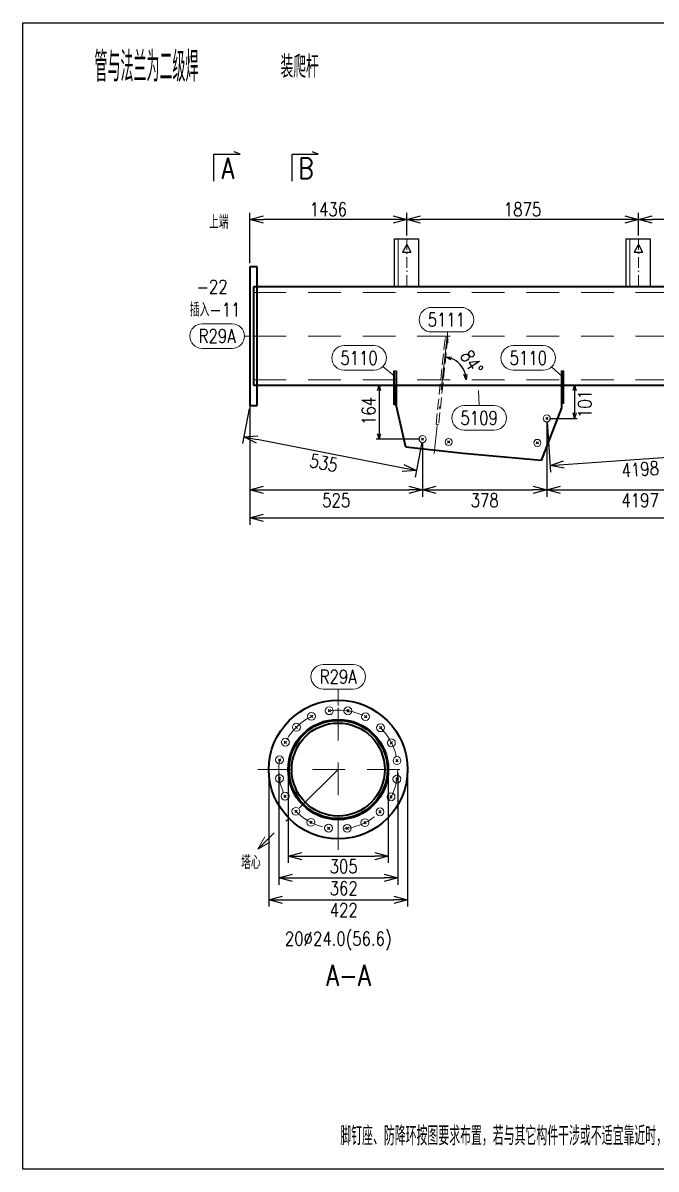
# Model space of a CAD drawing. Extents: x 154981 to 165753, y -86801 to -82885.
# Drawn here: x 156707.1 to 156823.1, y -84766.7 to -84556.7 of the extents above; entities that cross this region are included whole.
import ezdxf
from ezdxf.enums import TextEntityAlignment as Align

# ---------------------------------------------------------------- set-up
doc = ezdxf.new("R2010")
doc.units = 0
doc.header["$MEASUREMENT"] = 0
for name, pattern in [('虚线', [2.75, 2, -0.75]), ('长一点画线', [16.5, 10, -3, 0.5, -3]), ('长虚线', [10, 6, -4])]:
    doc.linetypes.add(name, pattern=pattern)
doc.layers.get('0').update_dxf_attribs({"linetype": 'CONTINUOUS', "lineweight": 25})
doc.layers.get('Defpoints').update_dxf_attribs({"linetype": 'CONTINUOUS'})
doc.layers.add('4', color=7, linetype='CONTINUOUS', lineweight=25)
doc.layers.add('5', color=7, linetype='CONTINUOUS', lineweight=25)
doc.styles.add('DimFont', font='simplex.shx', dxfattribs={"width": 0.8, "bigfont": 'gbhzfs.shx'})
doc.styles.get("Standard").update_dxf_attribs({"font": 'simplex.shx', "width": 0.7, "height": 3, "bigfont": 'gbhzfs.shx'})
doc.dimstyles.new('DHDxfDimStyleOpen30', dxfattribs={"dimtxt": 2.5, "dimasz": 2.5, "dimexe": 1.25, "dimexo": 0.625, "dimtad": 2, "dimtxsty": 'DimFont', "dimblk": 'OPEN30', "dimblk1": 'OPEN30', "dimblk2": 'OPEN30', "dimcen": 2.5, "dimadec": 0, "dimazin": 0, "dimtfac": 1, "dimtmove": 0, "dimatfit": 3, "dimfxl": 0, "dimarcsym": 0})

# ---------------------------------------------------------------- blocks, each defined once
blk = doc.blocks.new('_OPEN30')
at = {"color": 0, "linetype": 'ByBlock', "lineweight": -2}
for p, q in [((-1, 0.268), (0, 0)), ((0, 0), (-1, -0.268)), ((0, 0), (-1, 0))]:
    blk.add_line(p, q, dxfattribs=at)
blk = doc.blocks.new('*D102')
at = {"layer": '5', "color": 134, "linetype": 'Continuous', "lineweight": -2}
for p, q in [((156753.98, -84694.08), (156753.98, -84714.58)), ((156775.78, -84694.08), (156775.78, -84714.58)), ((156756.48, -84713.33), (156773.28, -84713.33))]:
    blk.add_line(p, q, dxfattribs=at)
at = {"layer": 'Defpoints', "color": 0, "linetype": 'Continuous'}
for p in [(156753.98, -84693.46), (156775.78, -84693.46), (156775.78, -84713.33)]:
    blk.add_point(p, dxfattribs=at)
at = {"layer": '5', "color": 134, "linetype": 'Continuous', "lineweight": -2, "xscale": 2.5, "yscale": 2.5, "zscale": 2.5, "rotation": 180}
blk.add_blockref('_OPEN30', (156753.98, -84713.33), dxfattribs=at)
at = {"layer": '5', "color": 134, "linetype": 'Continuous', "lineweight": -2, "xscale": 2.5, "yscale": 2.5, "zscale": 2.5}
blk.add_blockref('_OPEN30', (156775.78, -84713.33), dxfattribs=at)
at = {"layer": '5', "color": 134, "linetype": 'Continuous', "lineweight": 18, "insert": (156765.88, -84715.21), "char_height": 2.5, "attachment_point": 5, "line_spacing_factor": 0.6, "style": 'DimFont'}
blk.add_mtext('362', dxfattribs=at)
blk = doc.blocks.new('*D103')
at = {"layer": '5', "color": 134, "linetype": 'Continuous', "lineweight": -2}
for p, q in [((156755.7, -84694.08), (156755.7, -84710.58)), ((156774.06, -84694.08), (156774.06, -84710.58)), ((156758.2, -84709.33), (156771.56, -84709.33))]:
    blk.add_line(p, q, dxfattribs=at)
at = {"layer": 'Defpoints', "color": 0, "linetype": 'Continuous'}
for p in [(156755.7, -84693.46), (156774.06, -84693.46), (156774.06, -84709.33)]:
    blk.add_point(p, dxfattribs=at)
at = {"layer": '5', "color": 134, "linetype": 'Continuous', "lineweight": -2, "xscale": 2.5, "yscale": 2.5, "zscale": 2.5, "rotation": 180}
blk.add_blockref('_OPEN30', (156755.7, -84709.33), dxfattribs=at)
at = {"layer": '5', "color": 134, "linetype": 'Continuous', "lineweight": -2, "xscale": 2.5, "yscale": 2.5, "zscale": 2.5}
blk.add_blockref('_OPEN30', (156774.06, -84709.33), dxfattribs=at)
at = {"layer": '5', "color": 134, "linetype": 'Continuous', "lineweight": 18, "insert": (156765.88, -84711.21), "char_height": 2.5, "attachment_point": 5, "line_spacing_factor": 0.6, "style": 'DimFont'}
blk.add_mtext('305', dxfattribs=at)
blk = doc.blocks.new('*D104')
at = {"layer": '5', "color": 134, "linetype": 'Continuous', "lineweight": -2}
for p, q in [((156752.18, -84694.08), (156752.18, -84718.58)), ((156777.58, -84694.08), (156777.58, -84718.58)), ((156754.68, -84717.33), (156775.08, -84717.33))]:
    blk.add_line(p, q, dxfattribs=at)
at = {"layer": 'Defpoints', "color": 0, "linetype": 'Continuous'}
for p in [(156752.18, -84693.46), (156777.58, -84693.46), (156777.58, -84717.33)]:
    blk.add_point(p, dxfattribs=at)
at = {"layer": '5', "color": 134, "linetype": 'Continuous', "lineweight": -2, "xscale": 2.5, "yscale": 2.5, "zscale": 2.5, "rotation": 180}
blk.add_blockref('_OPEN30', (156752.18, -84717.33), dxfattribs=at)
at = {"layer": '5', "color": 134, "linetype": 'Continuous', "lineweight": -2, "xscale": 2.5, "yscale": 2.5, "zscale": 2.5}
blk.add_blockref('_OPEN30', (156777.58, -84717.33), dxfattribs=at)
at = {"layer": '5', "color": 134, "linetype": 'Continuous', "lineweight": 18, "insert": (156765.88, -84719.21), "char_height": 2.5, "attachment_point": 5, "line_spacing_factor": 0.6, "style": 'DimFont'}
blk.add_mtext('422', dxfattribs=at)
blk = doc.blocks.new('板孔默认')
at = {"layer": '5', "color": 7, "linetype": 'Continuous', "lineweight": 13}
for p, q in [((-0.3, -0.3), (0.3, 0.3)), ((0.3, -0.3), (-0.3, 0.3))]:
    blk.add_line(p, q, dxfattribs=at)
blk.add_circle((0, 0), 1, dxfattribs=at)
blk = doc.blocks.new('*D107')
at = {"layer": '5', "color": 3, "linetype": 'Continuous', "lineweight": -2}
for p, q in [((156837.26, -84627.34), (156837.26, -84643.49)), ((156803.1, -84629.76), (156803.1, -84643.49)), ((156805.6, -84642.24), (156834.76, -84642.24))]:
    blk.add_line(p, q, dxfattribs=at)
at = {"layer": 'Defpoints', "color": 0, "linetype": 'Continuous'}
for p in [(156837.26, -84626.71), (156803.1, -84629.13), (156837.26, -84642.24)]:
    blk.add_point(p, dxfattribs=at)
at = {"layer": '5', "color": 3, "linetype": 'Continuous', "lineweight": -2, "xscale": 2.5, "yscale": 2.5, "zscale": 2.5, "rotation": 180}
blk.add_blockref('_OPEN30', (156803.1, -84642.24), dxfattribs=at)
at = {"layer": '5', "color": 3, "linetype": 'Continuous', "lineweight": -2, "xscale": 2.5, "yscale": 2.5, "zscale": 2.5}
blk.add_blockref('_OPEN30', (156837.26, -84642.24), dxfattribs=at)
at = {"layer": '5', "color": 6, "linetype": 'Continuous', "lineweight": 18, "insert": (156820.18, -84644.12), "char_height": 2.5, "attachment_point": 5, "line_spacing_factor": 0.6, "style": 'DimFont'}
blk.add_mtext('4197', dxfattribs=at)
blk = doc.blocks.new('*D108')
at = {"layer": '5', "color": 3, "linetype": 'Continuous', "lineweight": -2}
for p, q in [((156803.1, -84629.76), (156803.1, -84643.49)), ((156780.33, -84633.55), (156780.33, -84643.49)), ((156782.83, -84642.24), (156800.6, -84642.24))]:
    blk.add_line(p, q, dxfattribs=at)
at = {"layer": 'Defpoints', "color": 0, "linetype": 'Continuous'}
for p in [(156803.1, -84629.13), (156780.33, -84632.93), (156803.1, -84642.24)]:
    blk.add_point(p, dxfattribs=at)
at = {"layer": '5', "color": 3, "linetype": 'Continuous', "lineweight": -2, "xscale": 2.5, "yscale": 2.5, "zscale": 2.5, "rotation": 180}
blk.add_blockref('_OPEN30', (156780.33, -84642.24), dxfattribs=at)
at = {"layer": '5', "color": 3, "linetype": 'Continuous', "lineweight": -2, "xscale": 2.5, "yscale": 2.5, "zscale": 2.5}
blk.add_blockref('_OPEN30', (156803.1, -84642.24), dxfattribs=at)
at = {"layer": '5', "color": 6, "linetype": 'Continuous', "lineweight": 18, "insert": (156791.71, -84644.12), "char_height": 2.5, "attachment_point": 5, "line_spacing_factor": 0.6, "style": 'DimFont'}
blk.add_mtext('378', dxfattribs=at)
blk = doc.blocks.new('*D109')
at = {"layer": '5', "color": 3, "linetype": 'Continuous', "lineweight": -2}
for p, q in [((156748.7, -84614.67), (156748.7, -84643.49)), ((156780.33, -84633.55), (156780.33, -84643.49)), ((156751.2, -84642.24), (156777.83, -84642.24))]:
    blk.add_line(p, q, dxfattribs=at)
at = {"layer": 'Defpoints', "color": 0, "linetype": 'Continuous'}
for p in [(156748.7, -84614.04), (156780.33, -84632.93), (156780.33, -84642.24)]:
    blk.add_point(p, dxfattribs=at)
at = {"layer": '5', "color": 3, "linetype": 'Continuous', "lineweight": -2, "xscale": 2.5, "yscale": 2.5, "zscale": 2.5, "rotation": 180}
blk.add_blockref('_OPEN30', (156748.7, -84642.24), dxfattribs=at)
at = {"layer": '5', "color": 3, "linetype": 'Continuous', "lineweight": -2, "xscale": 2.5, "yscale": 2.5, "zscale": 2.5}
blk.add_blockref('_OPEN30', (156780.33, -84642.24), dxfattribs=at)
at = {"layer": '5', "color": 6, "linetype": 'Continuous', "lineweight": 18, "insert": (156764.51, -84644.12), "char_height": 2.5, "attachment_point": 5, "line_spacing_factor": 0.6, "style": 'DimFont'}
blk.add_mtext('525', dxfattribs=at)
blk = doc.blocks.new('*D110')
at = {"layer": '5', "color": 3, "linetype": 'Continuous', "lineweight": -2}
for p, q in [((156748.7, -84614.67), (156748.7, -84648.62)), ((156959.2, -84614.67), (156959.2, -84648.62)), ((156751.2, -84647.37), (156956.7, -84647.37))]:
    blk.add_line(p, q, dxfattribs=at)
at = {"layer": 'Defpoints', "color": 0, "linetype": 'Continuous'}
for p in [(156748.7, -84614.04), (156959.2, -84614.04), (156959.2, -84647.37)]:
    blk.add_point(p, dxfattribs=at)
at = {"layer": '5', "color": 3, "linetype": 'Continuous', "lineweight": -2, "xscale": 2.5, "yscale": 2.5, "zscale": 2.5, "rotation": 180}
blk.add_blockref('_OPEN30', (156748.7, -84647.37), dxfattribs=at)
at = {"layer": '5', "color": 3, "linetype": 'Continuous', "lineweight": -2, "xscale": 2.5, "yscale": 2.5, "zscale": 2.5}
blk.add_blockref('_OPEN30', (156959.2, -84647.37), dxfattribs=at)
at = {"layer": '5', "color": 6, "linetype": 'Continuous', "lineweight": 18, "insert": (156898.41, -84649.24), "char_height": 2.5, "attachment_point": 5, "line_spacing_factor": 0.6, "style": 'DimFont'}
blk.add_mtext('8692', dxfattribs=at)
blk = doc.blocks.new('*D111')
at = {"layer": '5', "color": 3, "linetype": 'Continuous', "lineweight": -2}
for p, q in [((156837.3, -84627.33), (156837.96, -84636.56)), ((156803.14, -84629.75), (156803.79, -84638.98)), ((156806.2, -84637.56), (156835.38, -84635.49))]:
    blk.add_line(p, q, dxfattribs=at)
at = {"layer": 'Defpoints', "color": 0, "linetype": 'Continuous'}
for p in [(156837.26, -84626.71), (156803.1, -84629.13), (156837.87, -84635.31)]:
    blk.add_point(p, dxfattribs=at)
at = {"layer": '5', "color": 3, "linetype": 'Continuous', "lineweight": -2, "xscale": 2.5, "yscale": 2.5, "zscale": 2.5}
for p, rotation in [((156837.87, -84635.31), 4.051713758535356), ((156803.71, -84637.73), 184.0517137585354)]:
    blk.add_blockref('_OPEN30', p, dxfattribs=dict(at, rotation=rotation))
at = {"layer": '5', "color": 6, "linetype": 'Continuous', "lineweight": 18, "insert": (156820.22, -84638.44), "char_height": 2.5, "attachment_point": 5, "rotation": 4.0517, "line_spacing_factor": 0.6, "style": 'DimFont'}
blk.add_mtext('4198', dxfattribs=at)
blk = doc.blocks.new('*D114')
at = {"layer": '5', "color": 3, "linetype": 'Continuous', "lineweight": -2}
for p, q in [((156803.6, -84623.04), (156808.68, -84623.04)), ((156808.18, -84624.04), (156808.18, -84628.13)), ((156803.6, -84629.13), (156808.68, -84629.13))]:
    blk.add_line(p, q, dxfattribs=at)
at = {"layer": 'Defpoints', "color": 0, "linetype": 'Continuous'}
for p in [(156803.1, -84623.04), (156803.1, -84629.13), (156808.18, -84629.13)]:
    blk.add_point(p, dxfattribs=at)
at = {"layer": '5', "color": 3, "linetype": 'Continuous', "lineweight": -2}
for p, rotation in [((156808.18, -84623.04), 90), ((156808.18, -84629.13), 270)]:
    blk.add_blockref('_OPEN30', p, dxfattribs=dict(at, rotation=rotation))
at = {"layer": '5', "color": 6, "linetype": 'Continuous', "lineweight": 18, "insert": (156810.06, -84626.47), "char_height": 2.5, "attachment_point": 5, "rotation": 90, "line_spacing_factor": 0.6, "style": 'DimFont'}
blk.add_mtext('101', dxfattribs=at)
blk = doc.blocks.new('*D115')
at = {"layer": '5', "color": 3, "linetype": 'Continuous', "lineweight": -2}
for p, q in [((156779.83, -84623.04), (156771.86, -84623.04)), ((156772.36, -84624.04), (156772.36, -84631.93)), ((156779.83, -84632.93), (156771.86, -84632.93))]:
    blk.add_line(p, q, dxfattribs=at)
at = {"layer": 'Defpoints', "color": 0, "linetype": 'Continuous'}
for p in [(156780.33, -84623.04), (156772.36, -84632.93), (156780.33, -84632.93)]:
    blk.add_point(p, dxfattribs=at)
at = {"layer": '5', "color": 3, "linetype": 'Continuous', "lineweight": -2}
for p, rotation in [((156772.36, -84623.04), 90), ((156772.36, -84632.93), 270)]:
    blk.add_blockref('_OPEN30', p, dxfattribs=dict(at, rotation=rotation))
at = {"layer": '5', "color": 6, "linetype": 'Continuous', "lineweight": 18, "insert": (156770.48, -84627.75), "char_height": 2.5, "attachment_point": 5, "rotation": 90, "line_spacing_factor": 0.6, "style": 'DimFont'}
blk.add_mtext('164', dxfattribs=at)
blk = doc.blocks.new('*D117')
at = {"layer": '5', "color": 3, "linetype": 'Continuous', "lineweight": -2}
for p, q in [((156748.58, -84627.36), (156747.33, -84633.74)), ((156776.75, -84638.22), (156750.02, -84632.99)), ((156780.21, -84633.54), (156778.96, -84639.92))]:
    blk.add_line(p, q, dxfattribs=at)
at = {"layer": 'Defpoints', "color": 0, "linetype": 'Continuous'}
for p in [(156748.7, -84626.74), (156747.57, -84632.51), (156780.33, -84632.93)]:
    blk.add_point(p, dxfattribs=at)
at = {"layer": '5', "color": 3, "linetype": 'Continuous', "lineweight": -2, "xscale": 2.5, "yscale": 2.5, "zscale": 2.5}
for p, rotation in [((156747.57, -84632.51), 168.9350544070028), ((156779.2, -84638.7), 348.9350544070028)]:
    blk.add_blockref('_OPEN30', p, dxfattribs=dict(at, rotation=rotation))
at = {"layer": '5', "color": 6, "linetype": 'Continuous', "lineweight": 18, "insert": (156762.24, -84637.29), "char_height": 2.5, "attachment_point": 5, "rotation": 348.9351, "line_spacing_factor": 0.6, "style": 'DimFont'}
blk.add_mtext('535', dxfattribs=at)
blk = doc.blocks.new('板孔21.5')
at = {"layer": '5', "color": 7, "linetype": 'Continuous', "lineweight": 13}
for p, q in [((-0.3, -0.3), (0.3, 0.3)), ((0.3, -0.3), (-0.3, 0.3))]:
    blk.add_line(p, q, dxfattribs=at)
blk.add_circle((0, 0), 1, dxfattribs=at)
blk = doc.blocks.new('*D940')
at = {"layer": '5', "color": 3, "linetype": 'Continuous', "lineweight": -2}
for p, q in [((156819.87, -84595.63), (156819.87, -84591.46)), ((156860.2, -84595.63), (156860.2, -84591.46)), ((156857.7, -84592.71), (156822.37, -84592.71))]:
    blk.add_line(p, q, dxfattribs=at)
at = {"layer": 'Defpoints', "color": 0, "linetype": 'Continuous'}
for p in [(156819.87, -84592.71), (156819.87, -84596.26), (156860.2, -84596.26)]:
    blk.add_point(p, dxfattribs=at)
at = {"layer": '5', "color": 3, "linetype": 'Continuous', "lineweight": -2, "xscale": 2.5, "yscale": 2.5, "zscale": 2.5, "rotation": 180}
blk.add_blockref('_OPEN30', (156819.87, -84592.71), dxfattribs=at)
at = {"layer": '5', "color": 3, "linetype": 'Continuous', "lineweight": -2, "xscale": 2.5, "yscale": 2.5, "zscale": 2.5}
blk.add_blockref('_OPEN30', (156860.2, -84592.71), dxfattribs=at)
at = {"layer": '5', "color": 6, "linetype": 'Continuous', "lineweight": 18, "insert": (156840.03, -84590.83), "char_height": 2.5, "attachment_point": 5, "style": 'DimFont'}
blk.add_mtext('1375', dxfattribs=at)
blk = doc.blocks.new('*D941')
at = {"layer": '5', "color": 3, "linetype": 'Continuous', "lineweight": -2}
for p, q in [((156777.43, -84595.63), (156777.43, -84591.46)), ((156819.87, -84595.63), (156819.87, -84591.46)), ((156817.37, -84592.71), (156779.93, -84592.71))]:
    blk.add_line(p, q, dxfattribs=at)
at = {"layer": 'Defpoints', "color": 0, "linetype": 'Continuous'}
for p in [(156777.43, -84592.71), (156777.43, -84596.26), (156819.87, -84596.26)]:
    blk.add_point(p, dxfattribs=at)
at = {"layer": '5', "color": 3, "linetype": 'Continuous', "lineweight": -2, "xscale": 2.5, "yscale": 2.5, "zscale": 2.5, "rotation": 180}
blk.add_blockref('_OPEN30', (156777.43, -84592.71), dxfattribs=at)
at = {"layer": '5', "color": 3, "linetype": 'Continuous', "lineweight": -2, "xscale": 2.5, "yscale": 2.5, "zscale": 2.5}
blk.add_blockref('_OPEN30', (156819.87, -84592.71), dxfattribs=at)
at = {"layer": '5', "color": 6, "linetype": 'Continuous', "lineweight": 18, "insert": (156798.65, -84590.83), "char_height": 2.5, "attachment_point": 5, "style": 'DimFont'}
blk.add_mtext('1875', dxfattribs=at)
blk = doc.blocks.new('*D942')
at = {"layer": '5', "color": 3, "linetype": 'Continuous', "lineweight": -2}
for p, q in [((156748.7, -84600.71), (156748.7, -84591.46)), ((156777.43, -84595.63), (156777.43, -84591.46)), ((156774.93, -84592.71), (156751.2, -84592.71))]:
    blk.add_line(p, q, dxfattribs=at)
at = {"layer": 'Defpoints', "color": 0, "linetype": 'Continuous'}
for p in [(156748.7, -84592.71), (156777.43, -84596.26), (156748.7, -84601.34)]:
    blk.add_point(p, dxfattribs=at)
at = {"layer": '5', "color": 3, "linetype": 'Continuous', "lineweight": -2, "xscale": 2.5, "yscale": 2.5, "zscale": 2.5, "rotation": 180}
blk.add_blockref('_OPEN30', (156748.7, -84592.71), dxfattribs=at)
at = {"layer": '5', "color": 3, "linetype": 'Continuous', "lineweight": -2, "xscale": 2.5, "yscale": 2.5, "zscale": 2.5}
blk.add_blockref('_OPEN30', (156777.43, -84592.71), dxfattribs=at)
at = {"layer": '5', "color": 6, "linetype": 'Continuous', "lineweight": 18, "insert": (156763.07, -84590.83), "char_height": 2.5, "attachment_point": 5, "style": 'DimFont'}
blk.add_mtext('1436', dxfattribs=at)
blk = doc.blocks.new('*D944')
at = {"layer": '5', "color": 3, "linetype": 'Continuous', "lineweight": -2}
blk.add_arc((156784.15, -84622.04), 4.16, 13.7976, 70.2218, dxfattribs=at)
at = {"layer": 'Defpoints', "color": 0, "linetype": 'Continuous'}
for p in [(156784.95, -84614.36), (156786.48, -84618.59), (156749.36, -84622.04), (156958.54, -84622.04), (156783.28, -84630.29)]:
    blk.add_point(p, dxfattribs=at)
at = {"layer": '5', "color": 3, "linetype": 'Continuous', "lineweight": -2}
for p, rotation in [((156784.58, -84617.9), 167.1206120471543), ((156788.31, -84622.04), 276.8988235029348)]:
    blk.add_blockref('_OPEN30', p, dxfattribs=dict(at, rotation=rotation))
at = {"layer": '5', "color": 6, "linetype": 'Continuous', "lineweight": 18, "insert": (156789.36, -84618.86), "char_height": 2.5, "attachment_point": 5, "rotation": 301.4171, "style": 'DimFont'}
blk.add_mtext('84°', dxfattribs=at)
blk = doc.blocks.new('CTDHK')
at = {"color": 0, "linetype": 'Continuous'}
for p, q in [((0, 210), (297, 210)), ((0, 0), (0, 210)), ((297, 0), (0, 0))]:
    blk.add_line(p, q, dxfattribs=at)

msp = doc.modelspace()

# ---------------------------------------------------------------- linework, layer by layer
at = {"color": 3, "linetype": 'Continuous'}
for p, q in [((156742.11249, -84585.66756), (156742.11477, -84580.68625)), ((156742.11477, -84580.68625), (156746.89397, -84580.68625)), ((156746.89397, -84580.68625), (156745.83944, -84580.26775)), ((156756.42254, -84585.66756), (156756.42482, -84580.68625)), ((156756.42482, -84580.68625), (156761.20403, -84580.68625)), ((156761.20403, -84580.68625), (156760.1495, -84580.26775)), ((156775.11098, -84596.25567), (156775.11098, -84605.04081)), ((156775.11098, -84596.25567), (156779.58056, -84596.25567)), ((156779.58056, -84596.25567), (156779.58056, -84605.04081)), ((156817.54338, -84596.25567), (156817.54338, -84605.04081)), ((156817.54338, -84596.25567), (156822.01296, -84596.25567)), ((156822.01296, -84596.25567), (156822.01296, -84605.04081)), ((156777.43479, -84597.24055), (156776.68, -84598.65608)), ((156777.43479, -84597.24055), (156778.18959, -84598.65608)), ((156819.8672, -84597.24055), (156819.11241, -84598.65608)), ((156819.8672, -84597.24055), (156820.62199, -84598.65608)), ((156776.68, -84598.65608), (156778.18959, -84598.65608)), ((156819.11241, -84598.65608), (156820.62199, -84598.65608))]:
    msp.add_line(p, q, dxfattribs=at)
at = {"layer": '4', "color": 1, "linetype": 'Continuous', "lineweight": 18}
msp.add_lwpolyline([(156707.11666, -84556.66733), (156707.11666, -84766.66733), (157004.11666, -84766.66733), (157004.11666, -84556.66733)], close=True, dxfattribs=at)
at = {"layer": '5', "color": 2, "linetype": 'Continuous', "lineweight": 18}
for p, q in [((156775.85273, -84596.25567), (156775.85273, -84605.04081)), ((156818.28513, -84596.25567), (156818.28513, -84605.04081))]:
    msp.add_line(p, q, dxfattribs=at)
at = {"layer": '5', "color": 240, "linetype": '长一点画线', "lineweight": 18, "ltscale": 0.2}
for p, q in [((156777.43479, -84596.25567), (156777.43479, -84605.04081)), ((156819.8672, -84596.25567), (156819.8672, -84605.04081))]:
    msp.add_line(p, q, dxfattribs=at)
at = {"layer": '5', "color": 7, "linetype": 'Continuous', "lineweight": 35}
for p, q in [((156748.69846, -84601.33847), (156748.69846, -84626.74315)), ((156750.02288, -84601.33847), (156748.69846, -84601.33847)), ((156750.02288, -84626.74315), (156750.02288, -84601.33847)), ((156958.54244, -84605.04081), (156749.36067, -84605.04081)), ((156749.36067, -84605.04081), (156749.36067, -84623.04081)), ((156775.12511, -84626.61611), (156775.12511, -84620.40477)), ((156775.48632, -84620.40477), (156775.48632, -84626.61611)), ((156805.78018, -84620.40477), (156805.78018, -84626.37339)), ((156806.14139, -84626.37339), (156806.14139, -84620.40477)), ((156749.36067, -84623.04081), (156958.54244, -84623.04081)), ((156775.48632, -84626.65285), (156775.48632, -84623.04081)), ((156805.78018, -84623.04081), (156805.78018, -84627.19924)), ((156748.69846, -84626.74315), (156750.02288, -84626.74315)), ((156777.29234, -84634.41366), (156775.48632, -84626.65285)), ((156805.78018, -84627.19924), (156802.04505, -84636.85661)), ((156787.76504, -84635.55875), (156777.29234, -84634.41366)), ((156802.04505, -84636.85661), (156787.76504, -84635.55875))]:
    msp.add_line(p, q, dxfattribs=at)
at = {"layer": '5', "color": 7, "linetype": '长虚线', "lineweight": 18}
for p, q in [((156749.36067, -84606.04081), (156958.54244, -84606.04081)), ((156749.36067, -84622.04081), (156958.54244, -84622.04081))]:
    msp.add_line(p, q, dxfattribs=at)
at = {"layer": '5', "color": 3, "linetype": 'Continuous', "lineweight": 18}
for p, q in [((156781.94846, -84608.79081), (156787.44846, -84608.79081)), ((156739.94846, -84611.79081), (156745.44846, -84611.79081)), ((156748.91699, -84614.04081), (156747.69846, -84614.04081)), ((156781.94846, -84613.29081), (156787.44846, -84613.29081)), ((156784.93655, -84615.36785), (156784.90952, -84613.29081)), ((156739.94846, -84616.29081), (156745.44846, -84616.29081)), ((156765.94846, -84615.79081), (156771.44846, -84615.79081)), ((156796.94846, -84615.79081), (156802.44846, -84615.79081)), ((156765.94846, -84620.29081), (156771.44846, -84620.29081)), ((156775.18317, -84621.40308), (156773.03522, -84619.63603)), ((156796.94846, -84620.29081), (156802.44846, -84620.29081)), ((156805.83978, -84621.38959), (156803.96785, -84619.70032)), ((156790.5837, -84624.0342), (156790.69846, -84626.79081)), ((156787.94846, -84626.79081), (156793.44846, -84626.79081)), ((156787.94846, -84631.29081), (156793.44846, -84631.29081)), ((156762.12981, -84674.20961), (156767.62981, -84674.20961)), ((156762.12981, -84678.70961), (156767.62981, -84678.70961)), ((156764.87981, -84681.75727), (156764.87981, -84678.70961))]:
    msp.add_line(p, q, dxfattribs=at)
at = {"layer": '5', "color": 56, "linetype": '长虚线', "lineweight": 18}
msp.add_line((156749.36067, -84614.04081), (156958.54244, -84614.04081), dxfattribs=at)
at = {"layer": '5', "color": 240, "linetype": '长一点画线', "lineweight": 18}
msp.add_line((156784.81887, -84614.04081), (156782.46325, -84635.58465), dxfattribs=at)
at = {"layer": '5', "color": 7, "linetype": '虚线', "lineweight": 18}
for p, q in [((156782.80543, -84630.2398), (156784.47405, -84614.31192)), ((156784.95303, -84614.3621), (156783.28441, -84630.28998)), ((156784.47405, -84614.31192), (156784.95303, -84614.3621)), ((156775.12511, -84620.40477), (156775.48632, -84620.40477)), ((156806.14139, -84620.40477), (156805.78018, -84620.40477)), ((156775.48632, -84626.61611), (156775.12511, -84626.61611)), ((156805.78018, -84626.37339), (156806.14139, -84626.37339)), ((156783.28441, -84630.28998), (156782.80543, -84630.2398))]:
    msp.add_line(p, q, dxfattribs=at)
at = {"layer": '5', "color": 240, "linetype": '长虚线', "lineweight": 18}
for p, q in [((156764.87981, -84708.16195), (156764.87981, -84678.75727)), ((156750.17747, -84693.45961), (156779.58215, -84693.45961))]:
    msp.add_line(p, q, dxfattribs=at)
at = {"layer": '5', "color": 7, "linetype": '长一点画线', "lineweight": 18}
for p, q in [((156764.87981, -84693.45961), (156750.13138, -84708.03276)), ((156750.13138, -84708.03276), (156751.43885, -84705.7991)), ((156750.13138, -84708.03276), (156751.43885, -84705.7991)), ((156750.13138, -84708.03276), (156752.38051, -84706.75209)), ((156750.13138, -84708.03276), (156752.38051, -84706.75209))]:
    msp.add_line(p, q, dxfattribs=at)
at = {"layer": '5', "color": 7, "linetype": 'Continuous', "lineweight": 35}
for radius in [12.70234, 9.1806, 9, 9, 8.51839, 8.51839]:
    msp.add_circle((156764.87981, -84693.45961), radius, dxfattribs=at)
at = {"layer": '5', "color": 240, "linetype": '长虚线', "lineweight": 18}
msp.add_circle((156764.87981, -84693.45961), 10.89632, dxfattribs=at)
at = {"layer": '5', "color": 3, "linetype": 'Continuous', "lineweight": 18}
for centre, start, end in [((156781.94846, -84611.04081), 90, 270), ((156787.44846, -84611.04081), 270, 90), ((156739.94846, -84614.04081), 90, 270), ((156745.44846, -84614.04081), 270, 90), ((156765.94846, -84618.04081), 90, 270), ((156771.44846, -84618.04081), 270, 90), ((156796.94846, -84618.04081), 90, 270), ((156802.44846, -84618.04081), 270, 90), ((156787.94846, -84629.04081), 90, 270), ((156793.44846, -84629.04081), 270, 90), ((156762.12981, -84676.45961), 90, 270), ((156767.62981, -84676.45961), 270, 90)]:
    msp.add_arc(centre, 2.25, start, end, dxfattribs=at)

# ---------------------------------------------------------------- block references
at = {"color": 2, "linetype": 'Continuous'}
msp.add_blockref('CTDHK', (156707.11666, -84766.66733), dxfattribs=at)
at = {"layer": '5', "color": 7, "linetype": 'Continuous', "lineweight": 35}
for name, p, xscale, yscale, zscale in [('板孔21.5', (156803.09683, -84629.13055), 0.6499999999941792, 0.6499999999941792, 0.65), ('板孔21.5', (156780.33123, -84632.92915), 0.6499999999941792, 0.6499999999941792, 0.65), ('板孔21.5', (156785.11875, -84633.45262), 0.6499999999941792, 0.6499999999941792, 0.65), ('板孔21.5', (156801.35956, -84633.62235), 0.6499999999941792, 0.6499999999941792, 0.65), ('板孔默认', (156763.23962, -84682.68745), 0.7220000000088476, 0.7219999999942956, 0.722), ('板孔默认', (156766.64867, -84682.70783), 0.7220000000088476, 0.7219999999942956, 0.722), ('板孔默认', (156759.99111, -84683.72152), 0.7220000000088476, 0.7219999999942956, 0.722), ('板孔默认', (156769.88459, -84683.78066), 0.7220000000088476, 0.7219999999942956, 0.722), ('板孔默认', (156757.22114, -84685.70883), 0.7220000000088476, 0.7219999999942956, 0.722), ('板孔默认', (156772.63059, -84685.80095), 0.7220000000088476, 0.7219999999942956, 0.722), ('板孔默认', (156755.20086, -84688.45484), 0.7220000000088476, 0.7219999999942956, 0.722), ('板孔默认', (156774.6179, -84688.57091), 0.7220000000088476, 0.7219999999942956, 0.722), ('板孔默认', (156754.12802, -84691.69075), 0.7220000000088476, 0.7219999999942956, 0.722), ('板孔默认', (156775.65198, -84691.81942), 0.7220000000088476, 0.7219999999942956, 0.722), ('板孔默认', (156754.10764, -84695.09981), 0.7220000000088476, 0.7219999999942956, 0.722), ('板孔默认', (156775.6316, -84695.22848), 0.7220000000088476, 0.7219999999942956, 0.722), ('板孔默认', (156755.14172, -84698.34831), 0.7220000000088476, 0.7219999999942956, 0.722), ('板孔默认', (156774.55876, -84698.46439), 0.7220000000088476, 0.7219999999942956, 0.722), ('板孔默认', (156757.12903, -84701.11828), 0.7220000000088476, 0.7219999999942956, 0.722), ('板孔默认', (156772.53848, -84701.2104), 0.7220000000088476, 0.7219999999942956, 0.722), ('板孔默认', (156759.87504, -84703.13856), 0.7220000000088476, 0.7219999999942956, 0.722), ('板孔默认', (156763.11095, -84704.2114), 0.7220000000088476, 0.7219999999942956, 0.722), ('板孔默认', (156769.76851, -84703.1977), 0.7220000000088476, 0.7219999999942956, 0.722), ('板孔默认', (156766.52001, -84704.23178), 0.7220000000088476, 0.7219999999942956, 0.722)]:
    msp.add_blockref(name, p, dxfattribs=dict(at, xscale=xscale, yscale=yscale, zscale=zscale))

# ---------------------------------------------------------------- texts
at = {"layer": '4', "color": 1, "linetype": 'Continuous', "lineweight": 25, "width": 0.6}
msp.add_text('管与法兰为二级焊', height=5.5125, dxfattribs=at).set_placement((156729.7505, -84564.70342), align=Align.MIDDLE_CENTER)
at = {"layer": '5', "color": 2, "linetype": 'Continuous', "lineweight": 18, "width": 0.8}
for s, height, p in [('装爬杆', 4.041576, (156757.80663, -84562.66449)), ('A', 3.84912, (156744.65928, -84581.4112)), ('B', 3.84912, (156758.96934, -84581.4112)), ('上端', 2.5, (156743.00726, -84591.86322)), ('A-A', 3.84912, (156766.74583, -84729.26248)), ('脚钉座、防降环按图要求布置，若与其它构件干涉或不适宜靠近时，可根据实际需要适当调整脚钉座、防降环的位置或数量。', 3.464208, (156820.13801, -84758.85026))]:
    msp.add_text(s, height=height, dxfattribs=at).set_placement(p, align=Align.TOP_CENTER)
at = {"layer": '5', "color": 7, "linetype": 'Continuous', "lineweight": 18, "width": 0.8}
for s, p in [('-22', (156741.79148, -84605.02198)), ('插入-11', (156742.31466, -84609.20498)), ('塔心', (156748.87981, -84710.45961)), ('20%%c24.0(56.6)', (156764.87981, -84724.45961))]:
    msp.add_text(s, height=2.5, dxfattribs=at).set_placement(p, align=Align.MIDDLE_CENTER)
at = {"layer": '5', "color": 6, "linetype": 'Continuous', "lineweight": 18, "width": 0.8}
for s, p in [('5111', (156784.69846, -84611.04081)), ('R29A', (156742.69846, -84614.04081)), ('5110', (156768.69846, -84618.04081)), ('5110', (156799.69846, -84618.04081)), ('5109', (156790.69846, -84629.04081)), ('R29A', (156764.87981, -84676.45961))]:
    msp.add_text(s, height=2.5, dxfattribs=at).set_placement(p, align=Align.MIDDLE_CENTER)

# ---------------------------------------------------------------- dimensions: what is measured, and where the dimension line sits
at = {"layer": '5', "color": 3, "linetype": 'Continuous', "lineweight": 18}
for base, p1, p2, text, picture, middle in [((156748.69846, -84592.70902), (156777.43479, -84596.25567), (156748.69846, -84601.33847), '1436', '*D942', (156763.06663, -84590.83402)), ((156777.43479, -84592.70902), (156819.8672, -84596.25567), (156777.43479, -84596.25567), '1875', '*D941', (156798.651, -84590.83402)), ((156819.8672, -84592.70902), (156860.19724, -84596.25567), (156819.8672, -84596.25567), '1375', '*D940', (156840.03222, -84590.83402))]:
    dim = msp.add_linear_dim(base=base, p1=p1, p2=p2, text=text, dimstyle='DHDxfDimStyleOpen30', override={"dimclrd": 3, "dimclre": 3, "dimclrt": 6}, dxfattribs=at)
    dim.commit()
    dim.dimension.update_dxf_attribs({"geometry": picture, "text_midpoint": middle})
for base, p1, p2, text, picture, middle in [((156780.33123, -84642.24239), (156748.69846, -84614.04081), (156780.33123, -84632.92915), '525', '*D109', (156764.51485, -84642.24239)), ((156959.20465, -84647.36739), (156748.69846, -84614.04081), (156959.20465, -84614.04081), '8692', '*D110', (156898.41167, -84647.36739)), ((156837.2599, -84642.24239), (156803.09683, -84629.13055), (156837.2599, -84626.71065), '4197', '*D107', (156820.17837, -84642.24239)), ((156803.09683, -84642.24239), (156780.33123, -84632.92915), (156803.09683, -84629.13055), '378', '*D108', (156791.71403, -84642.24239))]:
    dim = msp.add_linear_dim(base=base, p1=p1, p2=p2, text=text, dimstyle='DHDxfDimStyleOpen30', override={"dimtxt": 2.5, "dimclrd": 3, "dimclre": 3, "dimclrt": 6}, dxfattribs=at)
    dim.commit()
    dim.dimension.update_dxf_attribs({"geometry": picture, "text_midpoint": middle, "dimtype": 160})
dim = msp.add_angular_dim_2l(base=(156786.47553, -84618.58931), line1=((156784.95303, -84614.3621), (156783.28441, -84630.28998)), line2=((156749.36067, -84622.04081), (156958.54244, -84622.04081)), dimstyle='DHDxfDimStyleOpen30', override={"dimasz": 1, "dimexe": 0.5, "dimexo": 0.5, "dimclrd": 3, "dimclre": 3, "dimclrt": 6}, dxfattribs=at)
dim.commit()
dim.dimension.update_dxf_attribs({"geometry": '*D944', "text_midpoint": (156787.70097, -84619.87098), "dimtype": 162})
for base, p1, p2, angle, text, override, picture, middle in [((156772.35834, -84632.92915), (156780.33123, -84623.04081), (156780.33123, -84632.92915), 270, '164', {"dimasz": 1, "dimexe": 0.5, "dimexo": 0.5, "dimclrd": 3, "dimclre": 3, "dimclrt": 6}, '*D115', (156772.35834, -84627.74969)), ((156808.18294, -84629.13055), (156803.09683, -84623.04081), (156803.09683, -84629.13055), 270, '101', {"dimasz": 1, "dimexe": 0.5, "dimexo": 0.5, "dimclrd": 3, "dimclre": 3, "dimclrt": 6}, '*D114', (156808.18294, -84626.46641)), ((156747.57065, -84632.51033), (156780.33123, -84632.92915), (156748.69846, -84626.74315), 168.9350544, '535', {"dimtxt": 2.5, "dimclrd": 3, "dimclre": 3, "dimclrt": 6}, '*D117', (156762.59965, -84635.44935)), ((156837.86925, -84635.3131), (156803.09683, -84629.13055), (156837.2599, -84626.71065), 4.0517138, '4198', {"dimtxt": 2.5, "dimclrd": 3, "dimclre": 3, "dimclrt": 6}, '*D111', (156820.09036, -84636.57245))]:
    dim = msp.add_linear_dim(base=base, p1=p1, p2=p2, angle=angle, text=text, dimstyle='DHDxfDimStyleOpen30', override=override, dxfattribs=at)
    dim.commit()
    dim.dimension.update_dxf_attribs({"geometry": picture, "text_midpoint": middle, "dimtype": 161})
at = {"layer": '5', "color": 134, "linetype": 'Continuous', "lineweight": 18}
for base, p1, p2, text, picture, middle in [((156777.58215, -84717.33461), (156752.17747, -84693.45961), (156777.58215, -84693.45961), '422', '*D104', (156765.87981, -84717.33461)), ((156775.77613, -84713.33461), (156753.98349, -84693.45961), (156775.77613, -84693.45961), '362', '*D102', (156765.87981, -84713.33461)), ((156774.06041, -84709.33461), (156755.69921, -84693.45961), (156774.06041, -84693.45961), '305', '*D103', (156765.87981, -84709.33461))]:
    dim = msp.add_linear_dim(base=base, p1=p1, p2=p2, angle=0, text=text, dimstyle='DHDxfDimStyleOpen30', override={"dimtxt": 2.5, "dimclrd": 134, "dimclre": 134, "dimclrt": 134}, dxfattribs=at)
    dim.commit()
    dim.dimension.update_dxf_attribs({"geometry": picture, "text_midpoint": middle, "dimtype": 161})

doc.saveas('drawing.dxf')
